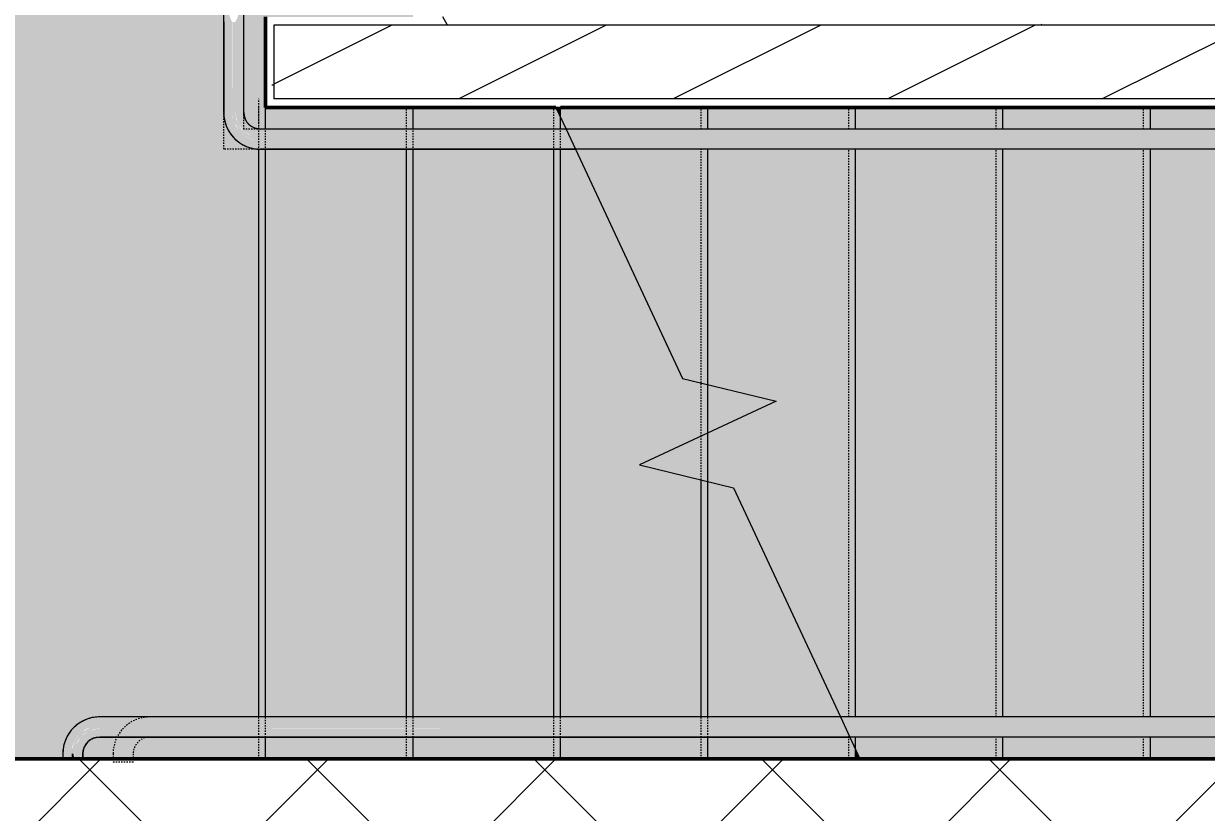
# Model space of a CAD drawing. Header units: inches. Extents: x -4266 to -1814, y 9706 to 12441.
# Drawn here: x -3789.4 to -3701.1, y 11435 to 11493.9 of the extents above; entities that cross this region are included whole.
import ezdxf

# ---------------------------------------------------------------- set-up
doc = ezdxf.new("R2010")
doc.units = ezdxf.units.IN
doc.header["$MEASUREMENT"] = 0
doc.linetypes.add('Overhead 1_16_', pattern=[0.101562, 0.0625, -0.039062])
for name, color, linetype, lineweight in [('0-1', 7, 'Continuous', 5), ('0-2', 10, 'Continuous', 13), ('A-ANNO-DIMS', 211, 'Continuous', 9), ('A-ANNO-DIMS-96', 211, 'Continuous', 9), ('A-FLOR-HRAL-1', 7, 'Continuous', 9), ('A-FLOR-HRAL-3', 7, 'Overhead 1_16_', 9), ('A-WALL-3', 250, 'Continuous', 50), ('A-WALL-4', 10, 'Continuous', 13), ('A-WALL-PATT-1', 7, 'Continuous', 9), ('A-WALL-PATT-2', 53, 'Continuous', 9), ('A-WALL-PATT-5', 251, 'Continuous', 9), ('I-WALL-1', 250, 'Continuous', 50), ('S-STRS-1', 7, 'Continuous', 9), ('S-STRS-3', 7, 'Overhead 1_16_', 9), ('S-STRS-4', 41, 'Continuous', 5), ('S-STRS-5', 21, 'Continuous', 5), ('S-STRS-MBND-1', 7, 'Overhead 1_16_', 9), ('S-STRS-MBND-2', 7, 'Continuous', 9)]:
    doc.layers.add(name, color=color, linetype=linetype, lineweight=lineweight)
doc.styles.add('Century Gothic', font='ufonts.com_century-gothic.ttf', dxfattribs={"height": 9})
doc.dimstyles.new('OD__1_16__Tol__', dxfattribs={"dimscale": 12, "dimtxt": 9.397514, "dimasz": 1, "dimexe": 0.75, "dimexo": 0.5, "dimgap": 0.125, "dimtad": 1, "dimdec": 4, "dimrnd": 0.0625, "dimzin": 3, "dimdsep": 46, "dimlunit": 4, "dimtxsty": 'Century Gothic', "dimblk1": 'OBLIQUE', "dimblk2": 'OBLIQUE', "dimsah": 1, "dimcen": 0.09, "dimdle": 0.75, "dimazin": 0, "dimtfac": 1, "dimtdec": 4, "dimtix": 1, "dimtmove": 0, "dimatfit": 3, "dimfxl": 1, "dimtvp": 1, "dimtfill": 1, "dimfrac": 2, "dimtolj": 1, "dimtzin": 0, "dimarcsym": 2})
pattern_1 = [(0, (0, 0), (30.72, 7.68), [1.267, -21.773, 1.267, -21.773, -122.88]), (0, (0, 0), (30.72, 7.68), [-46.08, 1.267, -44.813, 1.267, -21.773, -53.76]), (0, (0, 0), (30.72, 7.68), [-115.2, 1.267, -14.093, 1.267, -37.133]), (120, (11.52, 3.84), (-22.011075, 22.7643004), [1.267, -21.773, 1.267, -21.773, -122.88]), (120, (11.52, 3.84), (-22.011075, 22.7643004), [-46.08, 1.267, -44.813, 1.267, -21.773, -53.76]), (120, (11.52, 3.84), (-22.011075, 22.7643004), [-115.2, 1.267, -14.093, 1.267, -37.133]), (240, (15.36, 19.2), (-8.708925, -30.4443004), [1.267, -21.773, 1.267, -21.773, -122.88]), (240, (15.36, 19.2), (-8.708925, -30.4443004), [-46.08, 1.267, -44.813, 1.267, -21.773, -53.76]), (240, (15.36, 19.2), (-8.708925, -30.4443004), [-115.2, 1.267, -14.093, 1.267, -37.133])]

# ---------------------------------------------------------------- blocks, each defined once
blk = doc.blocks.new('Top Rail Type - Top Rail_Internal_-V233-FLOOR PLAN - 1ST FLOOR')
at = {"layer": 'A-FLOR-HRAL-1'}
blk.add_hatch(color=256, dxfattribs=at).paths.add_polyline_path([(-3727.117, 11440.614), (-3661.807, 11440.614), (-3661.821, 11441.287), (-3680.755, 11441.257), (-3680.738, 11441.471), (-3662.16, 11441.443), (-3661.807, 11441.462), (-3661.807, 11442.114), (-3728.444, 11442.114), (-3727.744, 11440.614), (-3727.324, 11440.614)], flags=0)
for p, q in [((-3728.444, 11442.114), (-3727.744, 11440.614)), ((-3661.807, 11442.114), (-3728.444, 11442.114)), ((-3661.807, 11440.614), (-3727.744, 11440.614))]:
    blk.add_line(p, q, dxfattribs=at)
at = {"layer": 'A-FLOR-HRAL-3'}
for p, q in [((-3771.892, 11442.114), (-3779.949, 11442.114)), ((-3770.84, 11442.114), (-3771.892, 11442.114)), ((-3728.444, 11442.114), (-3770.84, 11442.114)), ((-3771.892, 11440.614), (-3779.949, 11440.614)), ((-3770.84, 11440.614), (-3771.892, 11440.614)), ((-3727.744, 11440.614), (-3770.84, 11440.614)), ((-3782.699, 11439.364), (-3782.699, 11438.739)), ((-3781.199, 11439.364), (-3781.199, 11438.739)), ((-3781.199, 11438.739), (-3782.699, 11438.739))]:
    blk.add_line(p, q, dxfattribs=at)
for radius in [2.75, 1.25]:
    blk.add_arc((-3779.949, 11439.364), radius, 90, 180, dxfattribs=at)
blk = doc.blocks.new('Top Rail Type - Top Rail_Internal_-V234-FLOOR PLAN - 1ST FLOOR')
at = {"layer": 'A-FLOR-HRAL-1'}
blk.add_hatch(color=256, dxfattribs=at).paths.add_polyline_path([(-3737.597, 11484.489), (-3661.807, 11484.489), (-3661.821, 11485.162), (-3680.755, 11485.132), (-3680.738, 11485.346), (-3662.16, 11485.318), (-3661.807, 11485.337), (-3661.807, 11485.989), (-3748.903, 11485.989), (-3748.204, 11484.489), (-3738.324, 11484.489)], flags=0)
for p, q in [((-3748.903, 11485.989), (-3748.204, 11484.489)), ((-3661.807, 11485.989), (-3748.903, 11485.989)), ((-3661.807, 11484.489), (-3748.204, 11484.489))]:
    blk.add_line(p, q, dxfattribs=at)
at = {"layer": 'A-FLOR-HRAL-3'}
for p, q in [((-3774.449, 11484.489), (-3774.449, 11494.739)), ((-3772.949, 11485.989), (-3772.949, 11494.739)), ((-3771.892, 11485.989), (-3772.949, 11485.989)), ((-3770.84, 11485.989), (-3771.892, 11485.989)), ((-3748.903, 11485.989), (-3770.84, 11485.989)), ((-3771.892, 11484.489), (-3774.449, 11484.489)), ((-3770.84, 11484.489), (-3771.892, 11484.489)), ((-3748.204, 11484.489), (-3770.84, 11484.489))]:
    blk.add_line(p, q, dxfattribs=at)
blk = doc.blocks.new('Top Rail Type - Top Rail_Internal_-2365532-FLOOR PLAN - 1ST FLOOR')
at = {"layer": 'A-FLOR-HRAL-1'}
for points in [[(-3771.235, 11440.614), (-3771.083, 11440.678), (-3770.953, 11440.834), (-3770.85, 11441.17), (-3770.85, 11441.559), (-3770.953, 11441.895), (-3771.132, 11442.089), (-3771.324, 11442.109), (-3771.9, 11442.051), (-3771.9, 11440.614), (-3771.324, 11440.619)], [(-3771.235, 11440.614), (-3770.836, 11440.64), (-3770.836, 11441.287), (-3728.058, 11441.287), (-3728.13, 11441.442), (-3770.836, 11441.442), (-3770.85, 11442.114), (-3771.132, 11442.089), (-3770.953, 11441.895), (-3770.85, 11441.559), (-3770.85, 11441.17), (-3770.953, 11440.834), (-3771.132, 11440.64)], [(-3785.608, 11439.364), (-3785.397, 11440.17), (-3785.288, 11440.391), (-3785.182, 11440.51), (-3784.932, 11440.834), (-3784.487, 11441.056), (-3784.142, 11441.189), (-3783.928, 11441.222), (-3783.699, 11441.309), (-3783.699, 11441.445), (-3784.226, 11441.422), (-3785.111, 11440.925), (-3785.121, 11440.905), (-3785.478, 11440.514), (-3785.515, 11440.391), (-3785.79, 11439.658), (-3785.779, 11439.364), (-3785.643, 11439.364)], [(-3771.9, 11441.273), (-3771.9, 11441.456), (-3783.699, 11441.456), (-3783.699, 11441.273), (-3776.543, 11441.273)], [(-3785.643, 11438.989), (-3785.608, 11438.989), (-3785.643, 11439.364), (-3785.79, 11439.364), (-3785.776, 11438.989), (-3785.699, 11438.989)]]:
    blk.add_hatch(color=256, dxfattribs=at).paths.add_polyline_path(points, flags=0)
for p, q in [((-3771.9, 11442.114), (-3783.699, 11442.114)), ((-3728.444, 11442.114), (-3771.235, 11442.114)), ((-3783.699, 11440.614), (-3771.9, 11440.614)), ((-3771.235, 11440.614), (-3727.744, 11440.614)), ((-3786.449, 11439.364), (-3786.449, 11438.989)), ((-3784.949, 11438.989), (-3784.949, 11439.364))]:
    blk.add_line(p, q, dxfattribs=at)
at = {"layer": 'A-FLOR-HRAL-1', "flags": 128}
for points in [[(-3783.699, 11442.114), (-3783.809, 11442.112), (-3783.919, 11442.106), (-3784.028, 11442.095), (-3784.137, 11442.079), (-3784.245, 11442.06), (-3784.352, 11442.036), (-3784.459, 11442.007), (-3784.564, 11441.975), (-3784.667, 11441.938), (-3784.77, 11441.897), (-3784.87, 11441.852), (-3784.969, 11441.804), (-3785.065, 11441.751), (-3785.159, 11441.694), (-3785.252, 11441.634), (-3785.341, 11441.57), (-3785.428, 11441.503), (-3785.512, 11441.432), (-3785.593, 11441.358), (-3785.671, 11441.28), (-3785.747, 11441.2), (-3785.818, 11441.117), (-3785.887, 11441.03), (-3785.952, 11440.942), (-3786.013, 11440.85), (-3786.07, 11440.757), (-3786.124, 11440.661), (-3786.174, 11440.563), (-3786.22, 11440.463), (-3786.262, 11440.361), (-3786.3, 11440.258), (-3786.333, 11440.153), (-3786.363, 11440.047), (-3786.388, 11439.94), (-3786.409, 11439.832), (-3786.425, 11439.723), (-3786.437, 11439.614), (-3786.445, 11439.504), (-3786.449, 11439.394), (-3786.449, 11439.364)], [(-3771.235, 11442.114), (-3771.278, 11442.114), (-3771.322, 11442.114), (-3771.366, 11442.114), (-3771.412, 11442.114), (-3771.458, 11442.114), (-3771.506, 11442.114), (-3771.553, 11442.114), (-3771.602, 11442.114), (-3771.65, 11442.114), (-3771.7, 11442.114), (-3771.749, 11442.114), (-3771.799, 11442.114), (-3771.849, 11442.114), (-3771.899, 11442.114), (-3771.9, 11442.114)], [(-3784.949, 11439.364), (-3784.948, 11439.414), (-3784.945, 11439.464), (-3784.94, 11439.514), (-3784.933, 11439.564), (-3784.924, 11439.613), (-3784.913, 11439.662), (-3784.9, 11439.71), (-3784.885, 11439.758), (-3784.869, 11439.805), (-3784.85, 11439.851), (-3784.83, 11439.897), (-3784.807, 11439.942), (-3784.784, 11439.985), (-3784.758, 11440.028), (-3784.73, 11440.07), (-3784.701, 11440.111), (-3784.671, 11440.15), (-3784.638, 11440.189), (-3784.605, 11440.226), (-3784.57, 11440.261), (-3784.533, 11440.295), (-3784.495, 11440.328), (-3784.456, 11440.359), (-3784.416, 11440.388), (-3784.374, 11440.416), (-3784.332, 11440.442), (-3784.288, 11440.467), (-3784.243, 11440.49), (-3784.198, 11440.51), (-3784.152, 11440.529), (-3784.105, 11440.547), (-3784.057, 11440.562), (-3784.009, 11440.575), (-3783.96, 11440.587), (-3783.911, 11440.596), (-3783.862, 11440.604), (-3783.812, 11440.609), (-3783.762, 11440.613), (-3783.712, 11440.614), (-3783.699, 11440.614)], [(-3771.9, 11440.614), (-3771.85, 11440.614), (-3771.8, 11440.614), (-3771.75, 11440.614), (-3771.701, 11440.614), (-3771.651, 11440.614), (-3771.603, 11440.614), (-3771.554, 11440.614), (-3771.507, 11440.614), (-3771.459, 11440.614), (-3771.413, 11440.614), (-3771.367, 11440.614), (-3771.323, 11440.614), (-3771.279, 11440.614), (-3771.236, 11440.614), (-3771.235, 11440.614)]]:
    blk.add_lwpolyline(points, dxfattribs=at)
blk = doc.blocks.new('Top Rail Type - Top Rail_Internal_-V236-FLOOR PLAN - 1ST FLOOR')
at = {"layer": 'A-FLOR-HRAL-1'}
h = blk.add_hatch(color=256, dxfattribs=at)
h.paths.add_polyline_path([(-3784.949, 11439.364), (-3784.781, 11439.989), (-3784.324, 11440.447), (-3783.699, 11440.64), (-3783.699, 11441.273), (-3784.487, 11441.056), (-3785.053, 11440.719), (-3785.505, 11439.916), (-3785.539, 11439.774), (-3785.57, 11439.538), (-3785.57, 11439.364), (-3784.984, 11439.364)], flags=0)
h.paths.add_polyline_path([(-3786.344, 11439.364), (-3785.79, 11439.364), (-3785.756, 11439.892), (-3785.515, 11440.391), (-3785.561, 11440.391), (-3785.33, 11440.705), (-3784.779, 11441.17), (-3784.605, 11441.255), (-3784.433, 11441.315), (-3784.142, 11441.445), (-3783.699, 11441.445), (-3783.699, 11442.114), (-3784.767, 11441.895), (-3785.643, 11441.309), (-3786.239, 11440.417), (-3786.449, 11439.364)], flags=0)
h = blk.add_hatch(color=256, dxfattribs=at)
h.paths.add_polyline_path([(-3771.9, 11440.614), (-3771.9, 11441.273), (-3783.699, 11441.273), (-3783.699, 11440.614), (-3772.151, 11440.614)], flags=0)
h.paths.add_polyline_path([(-3783.699, 11441.456), (-3771.9, 11441.46), (-3771.9, 11442.114), (-3783.699, 11442.114)], flags=0)
h = blk.add_hatch(color=256, dxfattribs=at)
h.paths.add_polyline_path([(-3760.324, 11440.614), (-3727.744, 11440.614), (-3728.058, 11441.287), (-3770.836, 11441.269), (-3770.836, 11440.614), (-3768.101, 11440.614)], flags=0)
h.paths.add_polyline_path([(-3770.836, 11441.442), (-3728.13, 11441.442), (-3728.444, 11442.114), (-3770.836, 11442.114), (-3770.836, 11441.449)], flags=0)
h = blk.add_hatch(color=256, dxfattribs=at)
h.paths.add_polyline_path([(-3785.568, 11438.989), (-3784.949, 11438.989), (-3784.984, 11439.364), (-3785.608, 11439.364), (-3785.57, 11438.989)], flags=0)
h.paths.add_polyline_path([(-3786.344, 11438.989), (-3785.79, 11438.989), (-3785.79, 11439.364), (-3786.449, 11439.364), (-3786.449, 11438.989)], flags=0)
for p, q in [((-3771.9, 11442.114), (-3783.699, 11442.114)), ((-3770.836, 11442.114), (-3771.9, 11442.114)), ((-3728.444, 11442.114), (-3770.836, 11442.114)), ((-3771.9, 11440.614), (-3783.699, 11440.614)), ((-3770.836, 11440.614), (-3771.9, 11440.614)), ((-3727.744, 11440.614), (-3770.836, 11440.614)), ((-3786.449, 11439.364), (-3786.449, 11438.989)), ((-3784.949, 11439.364), (-3784.949, 11438.989))]:
    blk.add_line(p, q, dxfattribs=at)
for radius in [2.75, 1.25]:
    blk.add_arc((-3783.699, 11439.364), radius, 90, 180, dxfattribs=at)
blk = doc.blocks.new('Top Rail Type - Top Rail_Internal_-2388295-FLOOR PLAN - 1ST FLOOR')
at = {"layer": 'A-FLOR-HRAL-1'}
for points in [[(-3773.699, 11487.239), (-3773.608, 11487.239), (-3773.608, 11493.989), (-3773.79, 11493.989), (-3773.79, 11487.239)], [(-3772.011, 11485.159), (-3771.699, 11485.159), (-3771.699, 11485.331), (-3772.504, 11485.542), (-3772.781, 11485.702), (-3772.923, 11485.805), (-3773.12, 11485.927), (-3773.39, 11486.451), (-3773.517, 11486.763), (-3773.553, 11486.996), (-3773.643, 11487.239), (-3773.779, 11487.239), (-3773.752, 11486.704), (-3773.259, 11485.827), (-3773.228, 11485.805), (-3772.848, 11485.46), (-3772.725, 11485.423), (-3772.11, 11485.159)], [(-3760.9, 11484.489), (-3760.083, 11484.553), (-3759.953, 11484.709), (-3759.85, 11485.045), (-3759.85, 11485.434), (-3759.953, 11485.77), (-3760.132, 11485.964), (-3760.324, 11485.984), (-3760.9, 11485.926), (-3760.9, 11484.496)], [(-3760.235, 11484.489), (-3759.836, 11484.515), (-3759.836, 11485.162), (-3748.517, 11485.162), (-3748.589, 11485.317), (-3759.836, 11485.317), (-3759.836, 11485.989), (-3760.132, 11485.964), (-3759.953, 11485.77), (-3759.85, 11485.434), (-3759.85, 11485.045), (-3759.953, 11484.709), (-3760.132, 11484.515)], [(-3760.9, 11485.148), (-3760.9, 11485.331), (-3771.699, 11485.331), (-3771.699, 11485.148), (-3766.628, 11485.148)]]:
    blk.add_hatch(color=256, dxfattribs=at).paths.add_polyline_path(points, flags=0)
for p, q in [((-3774.449, 11493.989), (-3774.449, 11487.239)), ((-3772.949, 11487.239), (-3772.949, 11493.989)), ((-3760.9, 11485.989), (-3771.699, 11485.989)), ((-3748.903, 11485.989), (-3760.235, 11485.989)), ((-3771.699, 11484.489), (-3760.9, 11484.489)), ((-3760.235, 11484.489), (-3748.204, 11484.489))]:
    blk.add_line(p, q, dxfattribs=at)
at = {"layer": 'A-FLOR-HRAL-1', "flags": 128}
for points in [[(-3774.449, 11487.239), (-3774.447, 11487.129), (-3774.44, 11487.02), (-3774.429, 11486.91), (-3774.414, 11486.801), (-3774.394, 11486.693), (-3774.37, 11486.586), (-3774.342, 11486.479), (-3774.309, 11486.374), (-3774.272, 11486.271), (-3774.232, 11486.168), (-3774.187, 11486.068), (-3774.138, 11485.97), (-3774.085, 11485.873), (-3774.029, 11485.779), (-3773.968, 11485.687), (-3773.905, 11485.597), (-3773.837, 11485.51), (-3773.766, 11485.426), (-3773.692, 11485.345), (-3773.615, 11485.267), (-3773.534, 11485.192), (-3773.451, 11485.12), (-3773.365, 11485.051), (-3773.276, 11484.987), (-3773.185, 11484.925), (-3773.091, 11484.868), (-3772.995, 11484.814), (-3772.897, 11484.764), (-3772.797, 11484.718), (-3772.695, 11484.676), (-3772.592, 11484.638), (-3772.487, 11484.605), (-3772.381, 11484.575), (-3772.274, 11484.55), (-3772.166, 11484.529), (-3772.057, 11484.513), (-3771.948, 11484.501), (-3771.838, 11484.493), (-3771.728, 11484.49), (-3771.699, 11484.489)], [(-3771.699, 11485.989), (-3771.749, 11485.99), (-3771.799, 11485.993), (-3771.848, 11485.998), (-3771.898, 11486.005), (-3771.947, 11486.014), (-3771.996, 11486.025), (-3772.044, 11486.038), (-3772.092, 11486.053), (-3772.139, 11486.07), (-3772.186, 11486.088), (-3772.231, 11486.108), (-3772.276, 11486.131), (-3772.32, 11486.155), (-3772.363, 11486.18), (-3772.405, 11486.208), (-3772.445, 11486.237), (-3772.485, 11486.267), (-3772.523, 11486.3), (-3772.56, 11486.333), (-3772.595, 11486.369), (-3772.63, 11486.405), (-3772.662, 11486.443), (-3772.693, 11486.482), (-3772.723, 11486.522), (-3772.751, 11486.564), (-3772.777, 11486.607), (-3772.801, 11486.65), (-3772.824, 11486.695), (-3772.845, 11486.74), (-3772.864, 11486.786), (-3772.881, 11486.833), (-3772.896, 11486.881), (-3772.91, 11486.929), (-3772.921, 11486.978), (-3772.931, 11487.027), (-3772.938, 11487.076), (-3772.944, 11487.126), (-3772.947, 11487.176), (-3772.949, 11487.226), (-3772.949, 11487.239)], [(-3760.235, 11485.989), (-3760.278, 11485.989), (-3760.322, 11485.989), (-3760.366, 11485.989), (-3760.412, 11485.989), (-3760.458, 11485.989), (-3760.506, 11485.989), (-3760.553, 11485.989), (-3760.602, 11485.989), (-3760.65, 11485.989), (-3760.7, 11485.989), (-3760.749, 11485.989), (-3760.799, 11485.989), (-3760.849, 11485.989), (-3760.899, 11485.989), (-3760.9, 11485.989)], [(-3760.9, 11484.489), (-3760.85, 11484.489), (-3760.8, 11484.489), (-3760.75, 11484.489), (-3760.701, 11484.489), (-3760.651, 11484.489), (-3760.603, 11484.489), (-3760.554, 11484.489), (-3760.507, 11484.489), (-3760.459, 11484.489), (-3760.413, 11484.489), (-3760.367, 11484.489), (-3760.323, 11484.489), (-3760.279, 11484.489), (-3760.236, 11484.489), (-3760.235, 11484.489)]]:
    blk.add_lwpolyline(points, dxfattribs=at)
blk = doc.blocks.new('Top Rail Type - Top Rail_Internal_-V239-FLOOR PLAN - 1ST FLOOR')
at = {"layer": 'A-FLOR-HRAL-1'}
h = blk.add_hatch(color=256, dxfattribs=at)
h.paths.add_polyline_path([(-3772.949, 11487.239), (-3772.949, 11494.739), (-3773.242, 11494.706), (-3773.367, 11494.527), (-3773.412, 11494.337), (-3773.528, 11494.082), (-3773.608, 11493.965), (-3773.608, 11487.239), (-3773.553, 11487.239)], flags=0)
h.paths.add_polyline_path([(-3773.79, 11487.239), (-3773.797, 11493.995), (-3773.893, 11494.118), (-3773.986, 11494.404), (-3774.181, 11494.739), (-3774.449, 11494.739), (-3774.449, 11487.239)], flags=0)
h = blk.add_hatch(color=256, dxfattribs=at)
h.paths.add_polyline_path([(-3771.699, 11484.489), (-3771.699, 11485.159), (-3772.234, 11485.186), (-3772.725, 11485.423), (-3772.725, 11485.378), (-3773.046, 11485.614), (-3773.505, 11486.16), (-3773.588, 11486.386), (-3773.779, 11486.828), (-3773.779, 11487.239), (-3774.449, 11487.239), (-3774.239, 11486.187), (-3773.56, 11485.239), (-3772.751, 11484.699), (-3772.204, 11484.59)], flags=0)
h.paths.add_polyline_path([(-3771.699, 11485.331), (-3771.699, 11485.989), (-3772.324, 11486.157), (-3772.781, 11486.614), (-3772.949, 11487.239), (-3773.608, 11487.239), (-3773.39, 11486.451), (-3773.053, 11485.885), (-3772.25, 11485.434), (-3772.142, 11485.4), (-3771.872, 11485.368)], flags=0)
h = blk.add_hatch(color=256, dxfattribs=at)
h.paths.add_polyline_path([(-3768.101, 11484.489), (-3760.9, 11484.489), (-3760.9, 11485.148), (-3771.699, 11485.148), (-3771.699, 11484.489), (-3771.324, 11484.489)], flags=0)
h.paths.add_polyline_path([(-3771.324, 11485.331), (-3760.9, 11485.335), (-3760.9, 11485.989), (-3771.699, 11485.989), (-3771.699, 11485.331), (-3771.396, 11485.331)], flags=0)
h = blk.add_hatch(color=256, dxfattribs=at)
h.paths.add_polyline_path([(-3759.659, 11484.489), (-3748.204, 11484.489), (-3748.517, 11485.162), (-3759.836, 11485.144), (-3759.836, 11484.489)], flags=0)
h.paths.add_polyline_path([(-3759.836, 11485.317), (-3748.589, 11485.317), (-3748.903, 11485.989), (-3759.836, 11485.989), (-3759.836, 11485.324)], flags=0)
for p, q in [((-3774.449, 11487.239), (-3774.449, 11494.739)), ((-3772.949, 11487.239), (-3772.949, 11494.739)), ((-3760.9, 11485.989), (-3771.699, 11485.989)), ((-3759.836, 11485.989), (-3760.9, 11485.989)), ((-3748.903, 11485.989), (-3759.836, 11485.989)), ((-3760.9, 11484.489), (-3771.699, 11484.489)), ((-3759.836, 11484.489), (-3760.9, 11484.489)), ((-3748.204, 11484.489), (-3759.836, 11484.489))]:
    blk.add_line(p, q, dxfattribs=at)
for radius in [2.75, 1.25]:
    blk.add_arc((-3771.699, 11487.239), radius, 180, 270, dxfattribs=at)
blk = doc.blocks.new('CTR - 1st Phase -Stairs _ Elevators_rvt-1-FLOOR PLAN - 1ST FLOOR')
at = {"layer": 'A-WALL-PATT-1'}
h = blk.add_hatch(dxfattribs=at)
h.set_pattern_fill('FP_1', color=256, style=0, pattern_type=2)
h.set_pattern_definition(pattern_1)
h.paths.add_polyline_path([(-3770.699, 11488.239), (-3770.699, 11493.739), (-3653.074, 11493.739), (-3653.074, 11494.364), (-3771.324, 11494.364), (-3771.324, 11488.239), (-3770.707, 11488.239)], flags=0)
h = blk.add_hatch(dxfattribs=at)
h.set_pattern_fill('FP_1', color=256, style=0, pattern_type=2)
h.set_pattern_definition(pattern_1)
h.paths.add_polyline_path([(-3760.324, 11487.614), (-3653.074, 11487.614), (-3653.074, 11488.239), (-3771.324, 11488.239), (-3771.324, 11487.614), (-3768.101, 11487.614)], flags=0)
at = {"layer": 'A-WALL-PATT-2'}
h = blk.add_hatch(dxfattribs=at)
h.set_pattern_fill('FP_25', color=256, style=0, pattern_type=2)
h.set_pattern_definition([(216.87, (6.397, 15.994), (47.9809429, 31.9870857), [7.997, -71.971]), (206.565, (15.994, 11.196), (-15.993714, -15.9941327), [17.881, -17.881]), (198.435, (15.994, 3.199), (-31.9867405, -15.9938803), [10.115, -40.461])])
h.paths.add_polyline_path([(-3659.699, 11488.239), (-3653.074, 11488.239), (-3653.074, 11493.739), (-3770.699, 11493.739), (-3770.699, 11488.239), (-3666.799, 11488.239)], flags=0)
at = {"layer": 'A-WALL-PATT-5'}
h = blk.add_hatch(dxfattribs=at)
h.set_pattern_fill('FP_24', color=256, style=0, pattern_type=2)
h.set_pattern_definition([(45, (0, 0), (-8.485281, 8.485281), []), (135, (0, 0), (-8.485281, -8.485281), [])])
h.paths.add_polyline_path([(-3706.324, 11430.989), (-3639.324, 11430.989), (-3639.324, 11438.989), (-3827.324, 11438.989), (-3827.324, 11430.989), (-3711.481, 11430.989)], flags=0)
at = {"layer": 'S-STRS-4'}
h = blk.add_hatch(color=256, dxfattribs=at)
h.paths.add_polyline_path([(-3784.324, 11438.989), (-3771.324, 11438.989), (-3771.324, 11440.619), (-3771.9, 11440.614), (-3783.861, 11440.571), (-3784.384, 11440.387), (-3784.804, 11439.906), (-3784.949, 11439.364), (-3784.905, 11438.989), (-3784.553, 11438.989)], flags=0)
h.paths.add_polyline_path([(-3801.868, 11438.989), (-3786.449, 11438.989), (-3786.423, 11439.493), (-3786.181, 11440.514), (-3785.68, 11441.262), (-3785.49, 11441.437), (-3785.197, 11441.632), (-3784.654, 11441.926), (-3783.699, 11442.114), (-3771.324, 11442.114), (-3771.324, 11484.489), (-3771.827, 11484.515), (-3772.848, 11484.757), (-3773.577, 11485.239), (-3773.722, 11485.394), (-3774.002, 11485.805), (-3774.261, 11486.284), (-3774.449, 11487.239), (-3774.411, 11496.456), (-3774.437, 11496.653), (-3774.432, 11496.87), (-3774.382, 11497.034), (-3774.253, 11497.238), (-3774.109, 11497.362), (-3773.955, 11497.438), (-3773.783, 11497.478), (-3773.459, 11497.479), (-3772.763, 11497.489), (-3760.324, 11497.489), (-3760.324, 11539.864), (-3783.827, 11539.89), (-3784.851, 11540.134), (-3785.596, 11540.633), (-3785.772, 11540.823), (-3785.966, 11541.116), (-3786.261, 11541.659), (-3786.449, 11542.614), (-3786.48, 11542.989), (-3819.324, 11542.989), (-3819.324, 11438.989)], flags=0)
h.paths.add_polyline_path([(-3771.699, 11485.989), (-3771.324, 11486.033), (-3771.324, 11494.364), (-3760.324, 11494.364), (-3760.324, 11495.989), (-3772.965, 11495.989), (-3772.949, 11493.727), (-3772.905, 11487.077), (-3772.721, 11486.554), (-3772.24, 11486.134), (-3771.861, 11486.033)], flags=0)
h.paths.add_polyline_path([(-3774.068, 11496.025), (-3774.037, 11496.075), (-3774.123, 11496.072), (-3774.074, 11496.031)], flags=0)
h.paths.add_polyline_path([(-3770.984, 11541.35), (-3770.836, 11541.364), (-3760.324, 11541.364), (-3760.324, 11542.989), (-3784.949, 11542.989), (-3784.905, 11542.452), (-3784.721, 11541.929), (-3784.24, 11541.509), (-3783.699, 11541.364), (-3771.139, 11541.352)], flags=0)
at = {"layer": 'S-STRS-5'}
h = blk.add_hatch(color=256, dxfattribs=at)
h.paths.add_polyline_path([(-3771.324, 11438.989), (-3760.324, 11438.989), (-3760.324, 11440.614), (-3771.324, 11440.592)], flags=0)
h.paths.add_polyline_path([(-3771.324, 11442.109), (-3770.836, 11442.114), (-3760.324, 11442.114), (-3760.324, 11484.494), (-3760.9, 11484.489), (-3771.324, 11484.489), (-3771.324, 11442.114)], flags=0)
h.paths.add_polyline_path([(-3760.498, 11485.973), (-3760.324, 11485.989), (-3760.324, 11487.614), (-3771.324, 11487.614), (-3771.324, 11485.989), (-3760.9, 11485.989)], flags=0)
h = blk.add_hatch(color=256, dxfattribs=at)
h.paths.add_polyline_path([(-3749.324, 11438.989), (-3749.324, 11440.614), (-3760.324, 11440.614), (-3760.324, 11438.989)], flags=0)
h.paths.add_polyline_path([(-3749.324, 11442.114), (-3749.324, 11484.489), (-3760.324, 11484.467), (-3760.324, 11442.114)], flags=0)
h.paths.add_polyline_path([(-3760.324, 11485.984), (-3759.836, 11485.989), (-3749.324, 11485.989), (-3749.324, 11486.891), (-3749.661, 11487.614), (-3760.324, 11487.614), (-3760.324, 11485.989)], flags=0)
for points in [[(-3749.324, 11486.891), (-3749.324, 11487.614), (-3749.661, 11487.614)], [(-3727.159, 11438.989), (-3726.987, 11438.989), (-3727.324, 11439.712), (-3727.324, 11438.989)]]:
    blk.add_hatch(color=256, dxfattribs=at).paths.add_polyline_path(points, flags=0)
h = blk.add_hatch(color=256, dxfattribs=at)
h.paths.add_polyline_path([(-3738.324, 11459.686), (-3738.324, 11463.302), (-3743.422, 11460.925)], flags=0)
h.paths.add_polyline_path([(-3738.324, 11466.918), (-3738.324, 11484.489), (-3748.204, 11484.489), (-3740.226, 11467.38)], flags=0)
h.paths.add_polyline_path([(-3748.903, 11485.989), (-3738.324, 11485.989), (-3738.324, 11487.614), (-3749.324, 11487.614), (-3749.324, 11486.891)], flags=0)
h = blk.add_hatch(color=256, dxfattribs=at)
h.paths.add_polyline_path([(-3727.324, 11439.712), (-3727.324, 11440.614), (-3727.744, 11440.614)], flags=0)
h.paths.add_polyline_path([(-3727.324, 11442.114), (-3727.324, 11484.489), (-3738.324, 11484.489), (-3738.324, 11466.918), (-3733.226, 11465.679), (-3738.324, 11463.302), (-3738.324, 11459.686), (-3736.422, 11459.224), (-3728.444, 11442.114), (-3727.87, 11442.114)], flags=0)
h.paths.add_polyline_path([(-3733.226, 11485.989), (-3727.324, 11485.989), (-3727.324, 11487.614), (-3738.324, 11487.614), (-3738.324, 11485.989), (-3734.333, 11485.989)], flags=0)
h = blk.add_hatch(color=256, dxfattribs=at)
h.paths.add_polyline_path([(-3726.987, 11438.989), (-3716.324, 11438.989), (-3716.324, 11440.614), (-3727.324, 11440.614), (-3727.324, 11439.712)], flags=0)
h.paths.add_polyline_path([(-3727.324, 11442.114), (-3716.324, 11442.114), (-3716.324, 11484.489), (-3727.324, 11484.489), (-3727.324, 11465.679)], flags=0)
h.paths.add_polyline_path([(-3716.324, 11485.989), (-3716.324, 11487.614), (-3727.324, 11487.614), (-3727.324, 11485.989), (-3716.697, 11485.989)], flags=0)
h = blk.add_hatch(color=256, dxfattribs=at)
h.paths.add_polyline_path([(-3705.324, 11438.989), (-3705.324, 11440.614), (-3716.324, 11440.614), (-3716.324, 11438.989)], flags=0)
h.paths.add_polyline_path([(-3716.324, 11442.114), (-3705.324, 11442.114), (-3705.324, 11484.489), (-3716.324, 11484.489), (-3716.324, 11475.751)], flags=0)
h.paths.add_polyline_path([(-3716.324, 11485.989), (-3705.324, 11485.989), (-3705.324, 11487.614), (-3716.324, 11487.614)], flags=0)
h = blk.add_hatch(color=256, dxfattribs=at)
h.paths.add_polyline_path([(-3694.324, 11438.989), (-3694.324, 11440.614), (-3705.324, 11440.614), (-3705.324, 11438.989), (-3700.566, 11438.989)], flags=0)
h.paths.add_polyline_path([(-3694.324, 11442.114), (-3694.324, 11484.489), (-3705.324, 11484.489), (-3705.324, 11442.114), (-3700.566, 11442.114)], flags=0)
h.paths.add_polyline_path([(-3700.566, 11485.989), (-3694.324, 11485.989), (-3694.324, 11487.614), (-3705.324, 11487.614), (-3705.324, 11485.989)], flags=0)
h = blk.add_hatch(color=256, dxfattribs=at)
h.paths.add_polyline_path([(-3749.324, 11438.989), (-3738.324, 11438.989), (-3738.324, 11440.614), (-3749.324, 11440.614)], flags=0)
h.paths.add_polyline_path([(-3738.324, 11442.114), (-3738.324, 11459.686), (-3743.422, 11460.925), (-3738.324, 11463.302), (-3738.324, 11466.918), (-3740.226, 11467.38), (-3748.204, 11484.489), (-3749.324, 11484.489), (-3749.324, 11442.114)], flags=0)
h.paths.add_polyline_path([(-3749.324, 11485.989), (-3748.903, 11485.989), (-3749.324, 11486.891)], flags=0)
h = blk.add_hatch(color=256, dxfattribs=at)
h.paths.add_polyline_path([(-3734.333, 11438.989), (-3727.324, 11438.989), (-3727.324, 11439.712), (-3727.744, 11440.614), (-3738.324, 11440.614), (-3738.324, 11438.989), (-3736.422, 11438.989)], flags=0)
h.paths.add_polyline_path([(-3734.333, 11442.114), (-3728.444, 11442.114), (-3736.422, 11459.224), (-3738.324, 11459.686), (-3738.324, 11442.114), (-3736.422, 11442.114)], flags=0)
h.paths.add_polyline_path([(-3738.324, 11463.302), (-3733.226, 11465.679), (-3738.324, 11466.918), (-3738.324, 11465.679)], flags=0)
at = {"layer": 'A-WALL-3'}
blk.add_line((-3639.324, 11438.989), (-3819.324, 11438.989), dxfattribs=at)
at = {"layer": 'A-WALL-4'}
for p, q in [((-3770.699, 11493.739), (-3770.699, 11488.239)), ((-3653.074, 11493.739), (-3770.699, 11493.739)), ((-3653.074, 11488.239), (-3770.699, 11488.239))]:
    blk.add_line(p, q, dxfattribs=at)
at = {"layer": 'I-WALL-1'}
for p, q in [((-3771.324, 11494.364), (-3771.324, 11493.739)), ((-3771.324, 11493.739), (-3771.324, 11488.239)), ((-3771.324, 11488.239), (-3771.324, 11487.614)), ((-3771.324, 11487.614), (-3749.661, 11487.614)), ((-3749.324, 11487.614), (-3653.074, 11487.614))]:
    blk.add_line(p, q, dxfattribs=at)
at = {"layer": 'S-STRS-1'}
for p, q in [((-3771.324, 11485.989), (-3771.324, 11487.614)), ((-3760.324, 11485.984), (-3760.324, 11487.614)), ((-3749.324, 11487.614), (-3749.661, 11487.614)), ((-3749.324, 11486.891), (-3749.324, 11487.614)), ((-3738.324, 11485.989), (-3738.324, 11487.614)), ((-3727.324, 11485.989), (-3727.324, 11487.614)), ((-3716.324, 11485.989), (-3716.324, 11487.614)), ((-3705.324, 11485.989), (-3705.324, 11487.614)), ((-3749.324, 11485.989), (-3749.324, 11486.891)), ((-3771.324, 11442.109), (-3771.324, 11484.489)), ((-3760.324, 11442.114), (-3760.324, 11484.494)), ((-3749.324, 11442.114), (-3749.324, 11484.489)), ((-3738.324, 11466.918), (-3738.324, 11484.489)), ((-3727.324, 11442.114), (-3727.324, 11484.489)), ((-3716.324, 11442.114), (-3716.324, 11484.489)), ((-3705.324, 11442.114), (-3705.324, 11484.489)), ((-3738.324, 11463.302), (-3738.324, 11466.918)), ((-3738.324, 11459.686), (-3738.324, 11463.302)), ((-3738.324, 11442.114), (-3738.324, 11459.686)), ((-3771.324, 11438.989), (-3771.324, 11440.619)), ((-3760.324, 11438.989), (-3760.324, 11440.614)), ((-3749.324, 11438.989), (-3749.324, 11440.614)), ((-3738.324, 11438.989), (-3738.324, 11440.614)), ((-3727.324, 11439.712), (-3727.324, 11440.614)), ((-3716.324, 11438.989), (-3716.324, 11440.614)), ((-3705.324, 11438.989), (-3705.324, 11440.614)), ((-3727.324, 11438.989), (-3727.324, 11439.712))]:
    blk.add_line(p, q, dxfattribs=at)
at = {"layer": 'S-STRS-3'}
for p, q in [((-3771.824, 11486.023), (-3771.824, 11488.239)), ((-3760.824, 11485.986), (-3760.824, 11487.614)), ((-3749.824, 11485.989), (-3749.824, 11487.614)), ((-3738.824, 11485.989), (-3738.824, 11487.614)), ((-3727.824, 11485.989), (-3727.824, 11487.614)), ((-3716.824, 11485.989), (-3716.824, 11487.614)), ((-3705.824, 11485.989), (-3705.824, 11487.614)), ((-3771.824, 11442.111), (-3771.824, 11484.514)), ((-3760.824, 11442.114), (-3760.824, 11484.493)), ((-3749.824, 11442.114), (-3749.824, 11484.489)), ((-3738.824, 11467.04), (-3738.824, 11484.489)), ((-3727.824, 11442.114), (-3727.824, 11484.489)), ((-3716.824, 11442.114), (-3716.824, 11484.489)), ((-3705.824, 11442.114), (-3705.824, 11484.489)), ((-3738.824, 11463.069), (-3738.824, 11467.04)), ((-3738.824, 11459.807), (-3738.824, 11463.069)), ((-3738.824, 11442.114), (-3738.824, 11459.807)), ((-3771.824, 11438.989), (-3771.824, 11440.618)), ((-3760.824, 11438.989), (-3760.824, 11440.614)), ((-3749.824, 11438.989), (-3749.824, 11440.614)), ((-3738.824, 11438.989), (-3738.824, 11440.614)), ((-3727.824, 11438.989), (-3727.824, 11440.614)), ((-3716.824, 11438.989), (-3716.824, 11440.614)), ((-3705.824, 11438.989), (-3705.824, 11440.614))]:
    blk.add_line(p, q, dxfattribs=at)
at = {"layer": 'S-STRS-MBND-1'}
for p, q in [((-3771.324, 11487.614), (-3771.324, 11494.364)), ((-3771.824, 11438.989), (-3771.824, 11487.614)), ((-3771.324, 11438.989), (-3771.324, 11487.614)), ((-3749.661, 11487.614), (-3771.324, 11487.614)), ((-3760.824, 11438.989), (-3760.824, 11487.614)), ((-3760.324, 11438.989), (-3760.324, 11487.614)), ((-3749.824, 11438.989), (-3749.824, 11487.614)), ((-3749.324, 11438.989), (-3749.324, 11486.891)), ((-3738.824, 11463.069), (-3738.824, 11467.04)), ((-3738.324, 11463.302), (-3738.324, 11466.918)), ((-3738.824, 11438.989), (-3738.824, 11459.807)), ((-3738.324, 11438.989), (-3738.324, 11459.686)), ((-3727.824, 11438.989), (-3727.824, 11440.785)), ((-3727.324, 11438.989), (-3727.324, 11439.712)), ((-3819.324, 11438.989), (-3771.324, 11438.989)), ((-3738.971, 11438.989), (-3771.324, 11438.989))]:
    blk.add_line(p, q, dxfattribs=at)
at = {"layer": 'S-STRS-MBND-2'}
for p, q in [((-3749.661, 11487.614), (-3748.903, 11485.989)), ((-3748.204, 11484.489), (-3740.226, 11467.38)), ((-3740.226, 11467.38), (-3733.226, 11465.679)), ((-3733.226, 11465.679), (-3743.422, 11460.925)), ((-3743.422, 11460.925), (-3736.422, 11459.224)), ((-3736.422, 11459.224), (-3728.444, 11442.114)), ((-3727.744, 11440.614), (-3726.987, 11438.989))]:
    blk.add_line(p, q, dxfattribs=at)
at = {"layer": '0-2'}
for name in ['Top Rail Type - Top Rail_Internal_-V234-FLOOR PLAN - 1ST FLOOR', 'Top Rail Type - Top Rail_Internal_-2388295-FLOOR PLAN - 1ST FLOOR', 'Top Rail Type - Top Rail_Internal_-V239-FLOOR PLAN - 1ST FLOOR', 'Top Rail Type - Top Rail_Internal_-2365532-FLOOR PLAN - 1ST FLOOR', 'Top Rail Type - Top Rail_Internal_-V236-FLOOR PLAN - 1ST FLOOR', 'Top Rail Type - Top Rail_Internal_-V233-FLOOR PLAN - 1ST FLOOR']:
    blk.add_blockref(name, (0, 0), dxfattribs=at)
blk = doc.blocks.new('DIMBLOCK6-FLOOR PLAN - 1ST FLOOR')
at = {"layer": 'A-ANNO-DIMS-96'}
for p, q in [((-3829.324, 11540.989), (-3829.324, 10271.308)), ((-3829.324, 10280.308), (-3829.324, 11540.989)), ((-3338.724, 10282.793), (-3338.724, 10271.308)), ((-3338.724, 10280.308), (-3338.724, 10282.793)), ((-3838.324, 10280.308), (-3338.724, 10280.308))]:
    blk.add_line(p, q, dxfattribs=at)
at = {"layer": 'A-ANNO-DIMS-96', "lineweight": 50}
for p, q in [((-3829.324, 10280.308), (-3823.324, 10286.308)), ((-3338.724, 10280.308), (-3332.724, 10286.308)), ((-3829.324, 10280.308), (-3835.324, 10274.308)), ((-3338.724, 10280.308), (-3344.724, 10274.308))]:
    blk.add_line(p, q, dxfattribs=at)
at = {"layer": 'A-ANNO-DIMS-96', "color": 0, "char_height": 9, "attachment_point": 1, "line_spacing_factor": 0.984502, "style": 'Century Gothic', "bg_fill": 3, "box_fill_scale": 1.25, "bg_fill_color": 256, "bg_fill_true_color": 13158600, "bg_fill_transparency": 0}
for s, insert, width in [('40\' - 10 5/8"', (-3618.258, 10293.343), 82.16113), ('490.6', (-3599.761, 10275.576), 37.76906)]:
    blk.add_mtext(s, dxfattribs=dict(at, insert=insert, width=width))
blk = doc.blocks.new('_Oblique')
at = {"color": 0, "linetype": 'ByBlock', "lineweight": -2}
blk.add_line((-0.5, -0.5), (0.5, 0.5), dxfattribs=at)
blk = doc.blocks.new('DIMBLOCK17-FLOOR PLAN - 1ST FLOOR')
at = {"layer": 'A-ANNO-DIMS-96', "lineweight": 50}
for p, q in [((-4038.484, 11782.989), (-4044.484, 11788.989)), ((-4038.484, 11782.989), (-4032.484, 11776.989)), ((-4038.484, 11278.164), (-4044.484, 11284.164)), ((-4038.484, 11278.164), (-4032.484, 11272.164))]:
    blk.add_line(p, q, dxfattribs=at)
at = {"layer": 'A-ANNO-DIMS-96'}
for p, q in [((-3753.324, 11782.989), (-4047.484, 11782.989)), ((-4038.484, 11278.164), (-4038.484, 11782.989)), ((-4038.484, 11782.989), (-3753.324, 11782.989)), ((-3832.411, 11278.164), (-4047.484, 11278.164)), ((-4038.484, 11278.164), (-3832.411, 11278.164))]:
    blk.add_line(p, q, dxfattribs=at)
at = {"layer": 'A-ANNO-DIMS-96', "color": 0, "char_height": 9, "attachment_point": 1, "rotation": 90, "line_spacing_factor": 0.984502, "style": 'Century Gothic', "bg_fill": 3, "box_fill_scale": 1.25, "bg_fill_color": 256, "bg_fill_true_color": 13158600, "bg_fill_transparency": 0}
for s, insert, width in [('42\' - 0 13/16"', (-4051.52, 11492.838), 90.57414), ('504.8', (-4033.753, 11514.84), 37.76906)]:
    blk.add_mtext(s, dxfattribs=dict(at, insert=insert, width=width))

msp = doc.modelspace()

# ---------------------------------------------------------------- block references
at = {"layer": '0-1'}
msp.add_blockref('CTR - 1st Phase -Stairs _ Elevators_rvt-1-FLOOR PLAN - 1ST FLOOR', (0, 0), dxfattribs=at)

# ---------------------------------------------------------------- next in the draw order: dimensions: what is measured, and where the dimension line sits
at = {"layer": 'A-ANNO-DIMS'}
dim = msp.add_linear_dim(base=(-3338.72374, 10280.30762), p1=(-3829.32374, 11546.9894), p2=(-3338.72374, 10288.7929), dimstyle='OD__1_16__Tol__', override={"dimpost": '<>\\X', "dimfxl": 1350.461691}, dxfattribs=at)
dim.commit()
dim.dimension.update_dxf_attribs({"geometry": 'DIMBLOCK6-FLOOR PLAN - 1ST FLOOR', "text_midpoint": (-3584.02374, 10280.30762)})

# ---------------------------------------------------------------- next in the draw order: dimensions: what is measured, and where the dimension line sits
dim = msp.add_linear_dim(base=(-4038.48434, 11782.9894), p1=(-3826.41124, 11278.1644), p2=(-3747.32374, 11782.9894), angle=90, dimstyle='OD__1_16__Tol__', override={"dimpost": '<>\\X', "dimfxl": 510.982498}, dxfattribs=at)
dim.commit()
dim.dimension.update_dxf_attribs({"geometry": 'DIMBLOCK17-FLOOR PLAN - 1ST FLOOR', "text_midpoint": (-4038.48434, 11530.5769)})

doc.saveas('drawing.dxf')
